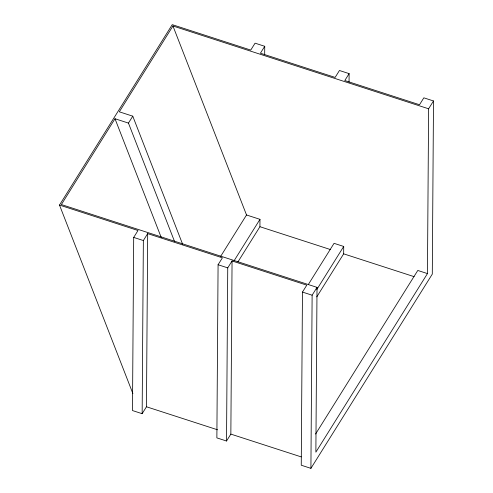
<?xml version="1.0" encoding="UTF-8"?>
<svg xmlns="http://www.w3.org/2000/svg" width="493" height="493" viewBox="0 0 493 493"><rect width="100%" height="100%" fill="white"/><g stroke="black" fill="none" stroke-linecap="round" stroke-linejoin="round"><path stroke-width="0.74" d="M59.499 205.063L138.015 230.496L133.695 237.41L132.488 410.558L142.15 413.689L146.47 406.774L147.678 233.627L222.398 257.827L218.079 264.741L216.871 437.889L226.534 441.019L230.853 434.105L232.061 260.957L306.782 285.157L302.462 292.072L301.254 465.219L310.917 468.35L432.293 274.108L433.501 100.96L423.838 97.83L419.518 104.744L344.798 80.544L349.118 73.63L339.455 70.499L335.135 77.413L260.415 53.213L264.735 46.299L255.072 43.168L250.752 50.083L172.236 24.65L59.499 205.063L132.9 393.611M142.15 413.689L143.358 240.541L147.678 233.627M226.534 441.019L227.741 267.872L232.061 260.957M237.934 261.906L259.928 226.712L259.977 219.336L246.525 214.979L172.951 25.987L119.318 111.819L132.771 116.175L182.656 244.318M264.673 54.76L264.735 46.299M310.917 468.35L312.124 295.202L317.017 287.364L315.871 452.155L427.456 273.584L428.608 108.793L433.501 100.96M316.783 296.854L343.664 253.84L343.713 246.457L334.051 243.332L308.396 284.387M349.056 82.097L349.118 73.63M174.436 241.206L128.451 123.09L114.998 118.733L61.366 204.558L317.116 287.394M128.451 123.09L132.771 116.175M220.519 256.594L246.525 214.979M233.972 260.951L259.977 219.336M316.839 289.471L343.713 246.457M315.575 434.037L417.793 270.454L427.456 273.584M172.951 25.987L428.7 108.824M259.928 226.712L330.372 249.532M343.664 253.84L414.108 276.653M133.695 237.41L143.358 240.541M218.079 264.741L227.741 267.872M302.462 292.072L312.124 295.202M146.47 406.774L217.524 429.791M230.853 434.105L301.18 456.882M114.998 118.733L161.26 237.564"/></g></svg>
